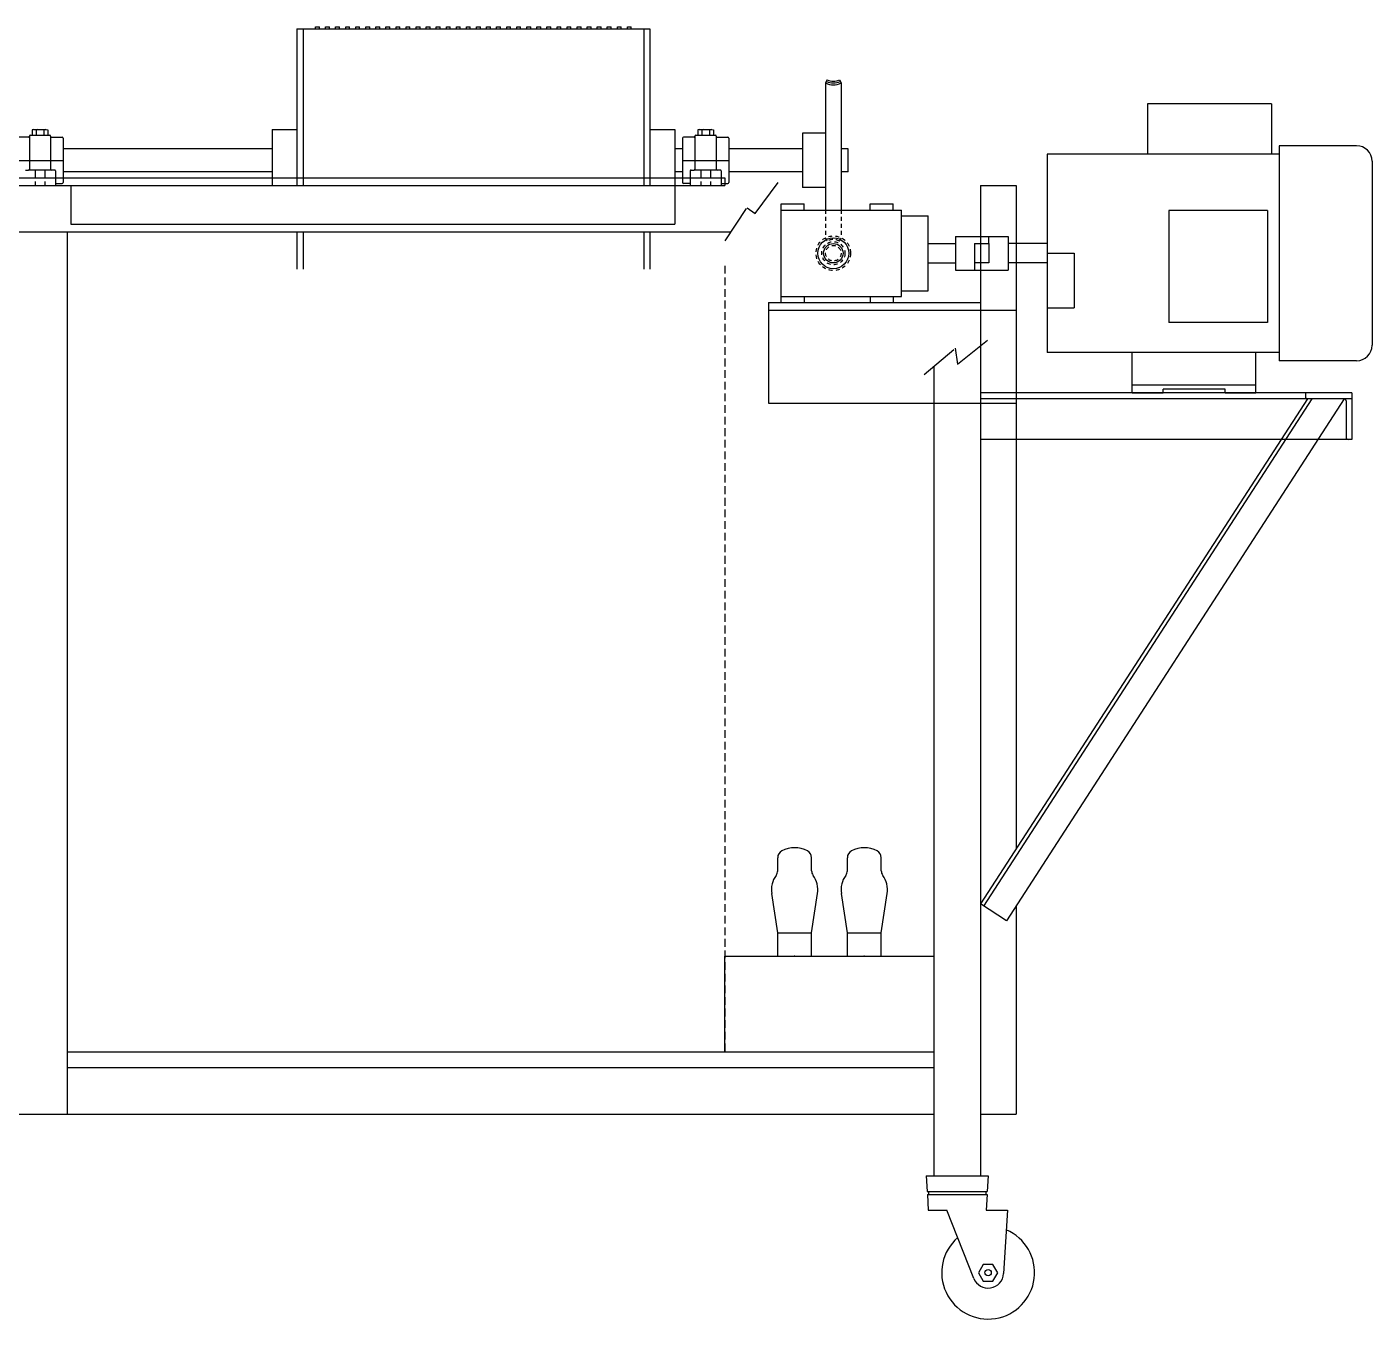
# Model space of a CAD drawing. Extents: x 0 to 122, y 0 to 77.
# Drawn here: x 73.93 to 117.38, y 0.18 to 41.93 of the extents above; entities that cross this region are included whole.
import ezdxf

# ---------------------------------------------------------------- set-up
doc = ezdxf.new("R2010")
doc.units = 0
doc.header["$MEASUREMENT"] = 0
for name, pattern in [('HIDDEN', [0.375, 0.25, -0.125]), ('HIDDEN2', [0.1875, 0.125, -0.0625]), ('PHANTOM', [2.5, 1.25, -0.25, 0.25, -0.25, 0.25, -0.25])]:
    doc.linetypes.add(name, pattern=pattern)
for name, color, linetype in [('HATCH', 2, 'CONTINUOUS'), ('HIDDEN', 6, 'HIDDEN'), ('HIDDEN2', 6, 'HIDDEN2'), ('NFSECTION', 6, 'PHANTOM'), ('OBJECT', 3, 'CONTINUOUS'), ('TEXT', 1, 'CONTINUOUS')]:
    doc.layers.add(name, color=color, linetype=linetype)

msp = doc.modelspace()

# ---------------------------------------------------------------- linework, layer by layer
at = {"layer": 'HATCH'}
for p, q in [((104.7298, 36.8029), (104.7298, 4.8029)), ((105.8898, 36.8029), (105.8898, 15.3848)), ((97.8898, 33.0214), (104.7298, 33.0214)), ((97.8898, 33.0214), (97.8898, 29.7714)), ((97.8898, 32.7714), (105.8898, 32.7714)), ((116.7298, 30.1003), (104.7298, 30.1003)), ((115.2298, 30.1003), (115.2298, 29.9753)), ((116.7298, 30.1003), (116.7298, 28.5983)), ((97.8898, 29.7714), (105.8898, 29.7714)), ((115.2923, 29.9128), (104.7298, 13.5925)), ((116.7298, 29.9108), (104.7298, 29.9108)), ((115.4399, 29.9108), (104.8348, 13.5246)), ((116.4822, 29.9108), (105.5694, 13.0492)), ((116.5423, 29.8503), (116.5423, 28.6628)), ((116.7298, 28.5983), (104.7298, 28.5983)), ((105.5694, 13.0492), (104.7298, 13.5925)), ((105.8898, 13.5444), (105.8898, 6.8029)), ((104.7298, 6.8029), (105.8898, 6.8029))]:
    msp.add_line(p, q, dxfattribs=at)
msp.add_circle((99.9798, 34.6154), 0.5, dxfattribs=at)
for centre, radius, start, end in [((99.9798, 40.6154), 0.5, 243.43495, 296.56505), ((115.2923, 29.9753), 0.0625, 180, 270), ((116.4798, 29.8503), 0.0625, 0, 90), ((116.6048, 28.6628), 0.0625, 180, 270)]:
    msp.add_arc(centre, radius, start, end, dxfattribs=at)
at = {"layer": 'HIDDEN'}
for p, q in [((83.2548, 41.9279), (83.3798, 41.9279)), ((83.2548, 41.8654), (83.2548, 41.9279)), ((83.3798, 41.8654), (83.3798, 41.9279)), ((83.5798, 41.8654), (83.5798, 41.9279)), ((83.5798, 41.9279), (83.7048, 41.9279)), ((83.7048, 41.8654), (83.7048, 41.9279)), ((83.9048, 41.8654), (83.9048, 41.9279)), ((83.9048, 41.9279), (84.0298, 41.9279)), ((84.0298, 41.8654), (84.0298, 41.9279)), ((84.2298, 41.9279), (84.3548, 41.9279)), ((84.2298, 41.8654), (84.2298, 41.9279)), ((84.3548, 41.8654), (84.3548, 41.9279)), ((84.5548, 41.8654), (84.5548, 41.9279)), ((84.5548, 41.9279), (84.6798, 41.9279)), ((84.6798, 41.8654), (84.6798, 41.9279)), ((84.8798, 41.8654), (84.8798, 41.9279)), ((84.8798, 41.9279), (85.0048, 41.9279)), ((85.0048, 41.8654), (85.0048, 41.9279)), ((85.2048, 41.8654), (85.2048, 41.9279)), ((85.2048, 41.9279), (85.3298, 41.9279)), ((85.3298, 41.8654), (85.3298, 41.9279)), ((85.5298, 41.8654), (85.5298, 41.9279)), ((85.5298, 41.9279), (85.6548, 41.9279)), ((85.6548, 41.8654), (85.6548, 41.9279)), ((85.8548, 41.8654), (85.8548, 41.9279)), ((85.8548, 41.9279), (85.9798, 41.9279)), ((85.9798, 41.8654), (85.9798, 41.9279)), ((86.1798, 41.8654), (86.1798, 41.9279)), ((86.1798, 41.9279), (86.3048, 41.9279)), ((86.3048, 41.8654), (86.3048, 41.9279)), ((86.5048, 41.8654), (86.5048, 41.9279)), ((86.5048, 41.9279), (86.6298, 41.9279)), ((86.6298, 41.8654), (86.6298, 41.9279)), ((86.8298, 41.8654), (86.8298, 41.9279)), ((86.8298, 41.9279), (86.9548, 41.9279)), ((86.9548, 41.8654), (86.9548, 41.9279)), ((87.1548, 41.8654), (87.1548, 41.9279)), ((87.1548, 41.9279), (87.2798, 41.9279)), ((87.2798, 41.8654), (87.2798, 41.9279)), ((87.4798, 41.8654), (87.4798, 41.9279)), ((87.4798, 41.9279), (87.6048, 41.9279)), ((87.6048, 41.8654), (87.6048, 41.9279)), ((87.8048, 41.8654), (87.8048, 41.9279)), ((87.8048, 41.9279), (87.9298, 41.9279)), ((87.9298, 41.8654), (87.9298, 41.9279)), ((88.1298, 41.8654), (88.1298, 41.9279)), ((88.1298, 41.9279), (88.2548, 41.9279)), ((88.2548, 41.8654), (88.2548, 41.9279)), ((88.4548, 41.8654), (88.4548, 41.9279)), ((88.4548, 41.9279), (88.5798, 41.9279)), ((88.5798, 41.8654), (88.5798, 41.9279)), ((88.7798, 41.8654), (88.7798, 41.9279)), ((88.7798, 41.9279), (88.9048, 41.9279)), ((88.9048, 41.8654), (88.9048, 41.9279)), ((89.1048, 41.8654), (89.1048, 41.9279)), ((89.1048, 41.9279), (89.2298, 41.9279)), ((89.2298, 41.8654), (89.2298, 41.9279)), ((89.4298, 41.8654), (89.4298, 41.9279)), ((89.4298, 41.9279), (89.5548, 41.9279)), ((89.5548, 41.8654), (89.5548, 41.9279)), ((89.7548, 41.8654), (89.7548, 41.9279)), ((89.7548, 41.9279), (89.8798, 41.9279)), ((89.8798, 41.8654), (89.8798, 41.9279)), ((90.0798, 41.8654), (90.0798, 41.9279)), ((90.0798, 41.9279), (90.2048, 41.9279)), ((90.2048, 41.8654), (90.2048, 41.9279)), ((90.4048, 41.9279), (90.5298, 41.9279)), ((90.4048, 41.8654), (90.4048, 41.9279)), ((90.5298, 41.8654), (90.5298, 41.9279)), ((90.7298, 41.8654), (90.7298, 41.9279)), ((90.7298, 41.9279), (90.8548, 41.9279)), ((90.8548, 41.8654), (90.8548, 41.9279)), ((91.0548, 41.8654), (91.0548, 41.9279)), ((91.0548, 41.9279), (91.1798, 41.9279)), ((91.1798, 41.8654), (91.1798, 41.9279)), ((91.3798, 41.8654), (91.3798, 41.9279)), ((91.3798, 41.9279), (91.5048, 41.9279)), ((91.5048, 41.8654), (91.5048, 41.9279)), ((91.7048, 41.8654), (91.7048, 41.9279)), ((91.7048, 41.9279), (91.8298, 41.9279)), ((91.8298, 41.8654), (91.8298, 41.9279)), ((92.0298, 41.8654), (92.0298, 41.9279)), ((92.0298, 41.9279), (92.1548, 41.9279)), ((92.1548, 41.8654), (92.1548, 41.9279)), ((92.3548, 41.8654), (92.3548, 41.9279)), ((92.3548, 41.9279), (92.4798, 41.9279)), ((92.4798, 41.8654), (92.4798, 41.9279)), ((92.6798, 41.8654), (92.6798, 41.9279)), ((92.6798, 41.9279), (92.8048, 41.9279)), ((92.8048, 41.8654), (92.8048, 41.9279)), ((93.0048, 41.8654), (93.0048, 41.9279)), ((93.0048, 41.9279), (93.1298, 41.9279)), ((93.1298, 41.8654), (93.1298, 41.9279)), ((93.3298, 41.8654), (93.3298, 41.9279)), ((93.3298, 41.9279), (93.4548, 41.9279)), ((93.4548, 41.8654), (93.4548, 41.9279)), ((74.1986, 37.3029), (74.1986, 36.8029)), ((74.5111, 37.3029), (74.5111, 36.8029)), ((95.6986, 37.3029), (95.6986, 36.8029)), ((96.0111, 37.3029), (96.0111, 36.8029)), ((96.4798, 34.2092), (96.4798, 8.8029))]:
    msp.add_line(p, q, dxfattribs=at)
at = {"layer": 'HIDDEN2'}
for p, q in [((99.7298, 36.0119), (99.7298, 35.1154)), ((100.2298, 36.0119), (100.2298, 35.1154)), ((99.7826, 35.0098), (99.7298, 35.1154)), ((100.1771, 35.0098), (100.2298, 35.1154))]:
    msp.add_line(p, q, dxfattribs=at)
for radius in [0.559, 0.375, 0.25]:
    msp.add_circle((99.9798, 34.6154), radius, dxfattribs=at)
msp.add_arc((99.9798, 34.6154), 0.441, 63.43495, 116.56505, dxfattribs=at)
at = {"layer": 'NFSECTION'}
for p, q in [((97.4498, 35.9012), (98.2992, 37.0454)), ((96.4895, 35.0153), (97.1912, 36.0857)), ((97.1912, 36.0857), (97.4498, 35.9012)), ((103.9869, 31.0289), (105.0949, 31.9148)), ((102.9158, 30.6967), (103.913, 31.5457)), ((103.913, 31.5457), (103.9869, 31.0289))]:
    msp.add_line(p, q, dxfattribs=at)
at = {"layer": 'OBJECT'}
for p, q in [((82.6548, 41.8654), (94.0548, 41.8654)), ((82.6548, 41.8654), (82.6548, 36.8029)), ((82.8548, 41.8654), (82.8548, 36.8029)), ((93.8548, 41.8654), (93.8548, 36.8029)), ((94.0548, 41.8654), (94.0548, 36.8029)), ((99.7826, 40.221), (99.7298, 40.1154)), ((99.7298, 40.1154), (99.7298, 36.0119)), ((100.1771, 40.221), (100.2298, 40.1154)), ((100.2298, 40.1154), (100.2298, 36.0119)), ((110.1313, 39.445), (110.1313, 37.82)), ((114.1313, 39.445), (110.1313, 39.445)), ((114.1313, 39.445), (114.1313, 37.82)), ((73.9811, 38.3654), (73.6348, 38.3654)), ((74.0111, 38.3979), (74.0111, 38.3954)), ((74.0111, 38.3954), (74.0111, 37.3329)), ((74.0411, 38.4279), (74.6686, 38.4279)), ((74.1507, 38.6154), (74.1021, 38.601)), ((74.1021, 38.601), (74.1021, 38.4279)), ((74.1507, 38.6154), (74.559, 38.6154)), ((74.1793, 38.6154), (74.2278, 38.601)), ((74.2764, 38.6154), (74.2278, 38.601)), ((74.2278, 38.601), (74.2278, 38.4279)), ((74.4333, 38.6154), (74.4818, 38.601)), ((74.5304, 38.6154), (74.4818, 38.601)), ((74.4818, 38.601), (74.4818, 38.4279)), ((74.559, 38.6154), (74.6075, 38.601)), ((74.6075, 38.601), (74.6075, 38.4279)), ((74.6986, 38.3979), (74.6986, 38.3954)), ((74.6986, 38.3954), (74.6986, 37.3329)), ((74.7286, 38.3654), (75.0748, 38.3654)), ((75.1048, 38.3354), (75.1048, 36.8954)), ((81.8548, 38.6154), (81.8548, 36.8029)), ((81.8548, 38.6154), (82.6548, 38.6154)), ((94.0548, 38.6154), (94.8548, 38.6154)), ((94.8548, 38.6154), (94.8548, 36.8029)), ((95.1048, 38.3354), (95.1048, 36.8954)), ((95.4811, 38.3654), (95.1348, 38.3654)), ((95.5111, 38.3979), (95.5111, 38.3954)), ((95.5111, 38.3954), (95.5111, 37.3329)), ((95.5411, 38.4279), (96.1686, 38.4279)), ((95.6507, 38.6154), (95.6021, 38.601)), ((95.6021, 38.601), (95.6021, 38.4279)), ((95.6507, 38.6154), (96.059, 38.6154)), ((95.6793, 38.6154), (95.7278, 38.601)), ((95.7764, 38.6154), (95.7278, 38.601)), ((95.7278, 38.601), (95.7278, 38.4279)), ((95.9333, 38.6154), (95.9818, 38.601)), ((96.0304, 38.6154), (95.9818, 38.601)), ((95.9818, 38.601), (95.9818, 38.4279)), ((96.059, 38.6154), (96.1075, 38.601)), ((96.1075, 38.601), (96.1075, 38.4279)), ((96.1986, 38.3979), (96.1986, 38.3954)), ((96.1986, 38.3954), (96.1986, 37.3329)), ((96.2286, 38.3654), (96.5748, 38.3654)), ((96.6048, 38.3354), (96.6048, 36.8954)), ((98.9798, 38.4904), (98.9798, 36.7404)), ((99.7298, 38.4904), (98.9798, 38.4904)), ((81.8548, 37.9904), (75.1048, 37.9904)), ((95.1048, 37.9904), (94.8548, 37.9904)), ((98.9798, 37.9904), (96.6048, 37.9904)), ((100.4587, 37.9904), (100.2298, 37.9904)), ((100.4587, 37.2404), (100.4587, 37.9904)), ((114.3813, 37.82), (106.8813, 37.82)), ((106.8813, 37.82), (106.8813, 31.4108)), ((116.8813, 38.0887), (114.3813, 38.0887)), ((114.3813, 38.0887), (114.3813, 31.1421)), ((73.6048, 37.6154), (75.1048, 37.6154)), ((95.1048, 37.6154), (96.6048, 37.6154)), ((117.3813, 37.5887), (117.3813, 31.6421)), ((73.8848, 37.3029), (73.9811, 37.3029)), ((74.8248, 37.3029), (73.9811, 37.3029)), ((74.8548, 37.2729), (74.8548, 36.8029)), ((81.8548, 37.2404), (75.1048, 37.2404)), ((95.1048, 37.2404), (94.8548, 37.2404)), ((95.3548, 37.2729), (95.3548, 36.8029)), ((95.3848, 37.3029), (95.4811, 37.3029)), ((96.3248, 37.3029), (95.4811, 37.3029)), ((96.3548, 37.2729), (96.3548, 36.8029)), ((98.9798, 37.2404), (96.6048, 37.2404)), ((100.4587, 37.2404), (100.2298, 37.2404)), ((73.9798, 36.8029), (74.9798, 36.8029)), ((74.8548, 36.8654), (75.0748, 36.8654)), ((95.3548, 36.8654), (95.1348, 36.8654)), ((96.3548, 36.8654), (96.5748, 36.8654)), ((99.7298, 36.7404), (98.9798, 36.7404)), ((104.7298, 36.8029), (105.8898, 36.8029)), ((98.2923, 33.0214), (98.2923, 36.2094)), ((98.2923, 36.2094), (99.0423, 36.2094)), ((99.0423, 36.0119), (99.0423, 36.2094)), ((101.1673, 36.2094), (101.9173, 36.2094)), ((101.1673, 36.0119), (101.1673, 36.2094)), ((101.9173, 36.0119), (101.9173, 36.2094)), ((98.2923, 36.0119), (102.1798, 36.0119)), ((102.1798, 33.2189), (102.1798, 36.0119)), ((102.1798, 35.8274), (103.0423, 35.8274)), ((103.0423, 33.4034), (103.0423, 35.8274)), ((110.8188, 35.9984), (110.8188, 32.3734)), ((114.0063, 35.9984), (110.8188, 35.9984)), ((114.0063, 35.9984), (114.0063, 32.3734)), ((43.7298, 35.3029), (96.678, 35.3029)), ((75.2298, 35.3029), (75.2298, 6.8029)), ((82.6548, 35.3029), (82.6548, 34.1029)), ((82.8548, 35.3029), (82.8548, 34.1029)), ((93.8548, 35.3029), (93.8548, 34.1029)), ((94.0548, 35.3029), (94.0548, 34.1029)), ((103.0423, 34.9279), (103.9243, 34.9279)), ((103.9243, 35.1604), (103.9243, 34.0704)), ((103.9243, 35.1604), (105.6243, 35.1604)), ((104.5423, 34.9279), (104.5423, 34.3029)), ((104.5423, 34.9279), (105.0063, 34.9279)), ((105.0063, 34.9279), (105.0063, 35.1604)), ((105.0063, 34.9279), (105.0063, 34.3029)), ((105.6243, 35.1604), (105.6243, 34.0704)), ((106.8813, 34.9279), (105.6243, 34.9279)), ((106.8813, 34.6154), (107.7563, 34.6154)), ((107.7563, 34.6154), (107.7563, 32.8488)), ((103.0423, 34.3029), (103.9243, 34.3029)), ((103.9243, 34.0704), (105.6243, 34.0704)), ((104.5423, 34.3029), (104.5423, 34.0704)), ((105.0063, 34.3029), (104.5423, 34.3029)), ((106.8813, 34.3029), (105.6243, 34.3029)), ((98.2923, 33.2189), (102.1798, 33.2189)), ((98.2923, 33.0214), (99.0423, 33.0214)), ((98.2923, 33.0214), (99.0423, 33.0214)), ((99.0423, 33.2189), (99.0423, 33.0214)), ((101.1673, 33.2189), (101.1673, 33.0214)), ((101.1673, 33.0214), (101.9173, 33.0214)), ((101.1673, 33.0214), (101.9173, 33.0214)), ((101.9173, 33.2189), (101.9173, 33.0214)), ((102.1798, 33.4034), (103.0423, 33.4034)), ((106.8813, 32.8488), (107.7563, 32.8488)), ((114.0063, 32.3734), (110.8188, 32.3734)), ((114.3813, 31.4108), (106.8813, 31.4108)), ((109.6313, 30.0983), (109.6313, 31.4108)), ((113.6313, 30.0983), (113.6313, 31.4108)), ((103.2298, 30.9641), (103.2298, 4.8029)), ((116.8813, 31.1421), (114.3813, 31.1421)), ((113.6313, 30.3483), (109.6313, 30.3483)), ((110.6313, 30.0983), (109.6313, 30.0983)), ((112.6313, 30.2233), (110.6313, 30.2233)), ((110.6313, 30.0983), (110.6313, 30.2233)), ((112.6313, 30.0983), (112.6313, 30.2233)), ((113.6313, 30.0983), (112.6313, 30.0983)), ((98.1823, 14.6659), (98.1823, 15.0856)), ((99.2774, 14.6659), (99.2774, 15.0856)), ((100.4323, 14.6659), (100.4323, 15.0856)), ((101.5274, 14.6659), (101.5274, 15.0856)), ((98.1823, 12.6526), (97.9922, 13.9272)), ((99.2774, 12.6526), (99.4675, 13.9272)), ((100.4323, 12.6526), (100.2422, 13.9272)), ((101.5274, 12.6526), (101.7175, 13.9272)), ((98.1823, 11.9026), (98.1823, 12.6526)), ((98.1823, 12.6526), (99.2774, 12.6526)), ((99.2774, 11.9026), (99.2774, 12.6526)), ((100.4323, 11.9026), (100.4323, 12.6526)), ((100.4323, 12.6526), (101.5274, 12.6526)), ((101.5274, 11.9026), (101.5274, 12.6526)), ((96.4798, 8.8029), (96.4798, 11.9026)), ((96.4798, 11.9026), (103.2298, 11.9026)), ((98.1823, 11.9026), (99.2774, 11.9026)), ((100.4323, 11.9026), (101.5274, 11.9026)), ((103.2298, 8.8029), (75.2298, 8.8029)), ((75.2298, 8.3029), (103.2298, 8.3029)), ((43.7298, 6.8029), (103.2298, 6.8029)), ((102.9798, 4.8029), (104.9798, 4.8029)), ((102.9798, 4.8029), (103.0105, 4.3029)), ((104.9798, 4.8029), (104.9492, 4.3029)), ((103.0105, 4.3029), (104.9492, 4.3029)), ((103.0167, 4.2029), (103.0474, 3.7029)), ((103.0167, 4.2029), (104.943, 4.2029)), ((103.058, 4.3029), (103.058, 4.2029)), ((104.9017, 4.3029), (104.9017, 4.2029)), ((104.943, 4.2029), (104.9123, 3.7029)), ((103.0474, 3.7029), (103.6463, 3.7029)), ((104.5145, 1.4949), (103.6463, 3.7029)), ((104.9123, 3.7029), (105.6051, 3.7029)), ((105.6051, 3.7029), (105.4789, 1.6473))]:
    msp.add_line(p, q, dxfattribs=at)
msp.add_lwpolyline([(104.6688, 1.6779), (104.8243, 1.4086), (105.1354, 1.4086), (105.2909, 1.6779), (105.1354, 1.9472), (104.8243, 1.9472)], close=True, dxfattribs=at)
for centre, radius in [((99.9798, 34.6154), 0.3125), ((104.9798, 1.6779), 0.1023)]:
    msp.add_circle(centre, radius, dxfattribs=at)
for centre, radius, start, end in [((99.9798, 40.6154), 0.559, 243.43495, 296.56505), ((99.9798, 40.6154), 0.441, 243.43495, 296.56505), ((73.9811, 38.3954), 0.03, 270, 0), ((74.0411, 38.3979), 0.03, 90, 180), ((74.6686, 38.3979), 0.03, 0, 90), ((74.7286, 38.3954), 0.03, 180, 270), ((75.0748, 38.3354), 0.03, 0, 90), ((95.1348, 38.3354), 0.03, 90, 180), ((95.4811, 38.3954), 0.03, 270, 0), ((95.5411, 38.3979), 0.03, 90, 180), ((96.1686, 38.3979), 0.03, 0, 90), ((96.2286, 38.3954), 0.03, 180, 270), ((96.5748, 38.3354), 0.03, 0, 90), ((116.8813, 37.5887), 0.5, 0, 90), ((73.9811, 37.3329), 0.03, 270, 0), ((74.7286, 37.3329), 0.03, 180, 270), ((74.8248, 37.2729), 0.03, 0, 90), ((95.3848, 37.2729), 0.03, 90, 180), ((95.4811, 37.3329), 0.03, 270, 0), ((96.2286, 37.3329), 0.03, 180, 270), ((96.3248, 37.2729), 0.03, 0, 90), ((75.0748, 36.8954), 0.03, 270, 360), ((95.1348, 36.8954), 0.03, 180, 270), ((96.5748, 36.8954), 0.03, 270, 360), ((116.8813, 31.6421), 0.5, 270, 0), ((98.4323, 15.0856), 0.25, 117.37936, 180), ((98.7298, 14.511), 0.8971, 62.62064, 117.37936), ((99.0274, 15.0856), 0.25, 0, 62.62064), ((100.6823, 15.0856), 0.25, 117.37936, 180), ((100.9798, 14.511), 0.8971, 62.62064, 117.37936), ((101.2774, 15.0856), 0.25, 0, 62.62064), ((98.7298, 14.0627), 0.75, 142.90096, 190.40637), ((97.9323, 14.6659), 0.25, 322.90096, 0), ((99.5274, 14.6659), 0.25, 180, 217.09904), ((98.7298, 14.0627), 0.75, 349.59363, 37.09904), ((100.9798, 14.0627), 0.75, 142.90096, 190.40637), ((100.1823, 14.6659), 0.25, 322.90096, 0), ((101.7774, 14.6659), 0.25, 180, 217.09904), ((100.9798, 14.0627), 0.75, 349.59363, 37.09904), ((104.9798, 1.6779), 1.5, 130.93609, 67.01683), ((104.9798, 1.6779), 0.5, 201.46487, 356.48805)]:
    msp.add_arc(centre, radius, start, end, dxfattribs=at)
for p in [(98.7298, 11.9026), (100.9798, 11.9026)]:
    msp.add_point(p, dxfattribs=at)
at = {"layer": 'TEXT'}
for p, q in [((59.4798, 37.0529), (96.4798, 37.0529)), ((96.4798, 37.0529), (96.4798, 36.8029)), ((59.4798, 36.8029), (96.4798, 36.8029)), ((75.3548, 36.8029), (75.3548, 35.5529)), ((94.8548, 36.8029), (94.8548, 35.5529)), ((75.3548, 35.5529), (94.8548, 35.5529))]:
    msp.add_line(p, q, dxfattribs=at)

doc.saveas('drawing.dxf')
